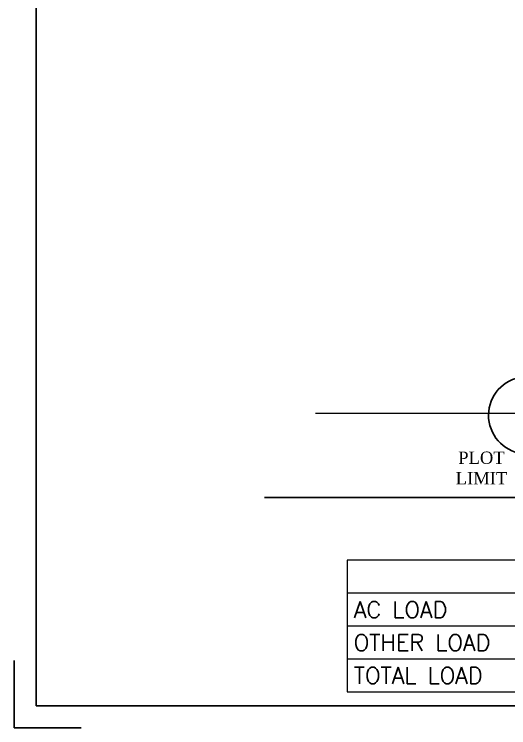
# Model space of a CAD drawing. Header units: millimetres. Extents: x -11627 to -10952, y 10244 to 10588.
# Drawn here: x -11627.37 to -11607.27, y 10439.64 to 10468.62 of the extents above; entities that cross this region are included whole.
import ezdxf

# ---------------------------------------------------------------- set-up
doc = ezdxf.new("R2010")
doc.units = ezdxf.units.MM
doc.layers.get('0').update_dxf_attribs({"lineweight": 5})
doc.layers.add('A-PLOT LIMIT', color=1, linetype='Continuous')
for name, color, linetype, lineweight in [('BORDER A1', 7, 'Continuous', 100), ('DIM IN', 191, 'Continuous', 5), ('HATCH', 8, 'Continuous', 0), ('LINE-3', 21, 'Continuous', 25), ('TEXT', 30, 'Continuous', 9), ('text1', 32, 'Continuous', 9), ('Title Block', 7, 'Continuous', 0)]:
    doc.layers.add(name, color=color, linetype=linetype, lineweight=lineweight)
doc.styles.add('2', font='simplex')
doc.styles.add('SIMPLEX', font='romans.shx', dxfattribs={"width": 0.75})

# ---------------------------------------------------------------- blocks, each defined once
blk = doc.blocks.new('ADM FRAME-A2')
at = {"layer": 'BORDER A1', "lineweight": 25}
blk.add_lwpolyline([(-58.529, 2.457), (-11.557, 2.457), (-11.557, 40.943), (-58.529, 40.943)], close=True, dxfattribs=at)
blk.add_lwpolyline([(-57.297, 1.856), (-59.13, 1.856), (-59.13, 3.689)], dxfattribs=at)
blk = doc.blocks.new('HGTDFH')
at = {"true_color": 0x939598}
h = blk.add_hatch(dxfattribs=at)
h.set_pattern_fill('ANSI32', color=252)
h.paths.add_polyline_path([(1964.649, -695.504), (1964.479, -695.553), (1964.671, -695.679)])
h.paths.add_polyline_path([(1964.312, -694.39), (1964.205, -694.594), (1964.378, -694.554)])
for p, q in [((1964.205, -694.594), (1964.312, -694.39)), ((1964.378, -694.554), (1964.312, -694.39)), ((1964.378, -694.554), (1964.205, -694.594)), ((1964.649, -695.504), (1964.479, -695.553)), ((1964.671, -695.679), (1964.479, -695.553)), ((1964.649, -695.504), (1964.671, -695.679))]:
    blk.add_line(p, q)
blk.add_arc((1964.027, -695.168), 0.707, 71.1606, 320.6759)

msp = doc.modelspace()

# ---------------------------------------------------------------- linework, layer by layer
at = {"layer": 'A-PLOT LIMIT'}
msp.add_line((-11617.197, 10448.991), (-11597.68, 10448.991), dxfattribs=at)
at = {"layer": 'DIM IN'}
msp.add_line((-11606.573, 10452.405), (-11615.132, 10452.405), dxfattribs=at)
at = {"layer": 'HATCH', "ltscale": 0.5}
for p, q in [((-11577.737, 10445.105, 0), (-11613.84, 10445.105, 0)), ((-11577.737, 10443.768, 0), (-11613.84, 10443.768, 0)), ((-11577.737, 10442.431, 0), (-11613.84, 10442.431, 0))]:
    msp.add_line(p, q, dxfattribs=at)
at = {"layer": 'HATCH', "ltscale": 0.5, "elevation": 0}
msp.add_lwpolyline([(-11613.84, 10441.094), (-11577.737, 10441.094), (-11577.737, 10446.442), (-11613.84, 10446.442)], close=True, dxfattribs=at)

# ---------------------------------------------------------------- block references
at = {"layer": 'LINE-3', "xscale": 2.216346742671989, "yscale": 2.216346742671989, "zscale": 2.216346742671989, "rotation": 30.52811739090669}
msp.add_blockref('HGTDFH', (-16138.717, 9568.35), dxfattribs=at)
at = {"layer": 'Title Block', "xscale": 1.485590213708992, "yscale": 1.485590213708992, "zscale": 1.485590213708992}
msp.add_blockref('ADM FRAME-A2', (-11539.528, 10436.884), dxfattribs=at)

# ---------------------------------------------------------------- texts
at = {"layer": 'TEXT', "insert": (-11616.086, 10450.857), "char_height": 0.5, "width": 15.33424, "attachment_point": 1, "style": '2'}
msp.add_mtext('\\pi6.75959;{\\fTimes New Roman|b0|i0|c0|p18;PLOT \\P\\pi6.65865;LIMIT}', dxfattribs=at)
at = {"layer": 'text1', "style": 'SIMPLEX'}
for s, p in [('AC LOAD', (-11613.573, 10444.102, 0)), ('OTHER LOAD', (-11613.573, 10442.765, 0)), ('TOTAL LOAD', (-11613.573, 10441.428, 0))]:
    msp.add_text(s, height=0.6686, dxfattribs=at).set_placement(p)

doc.saveas('drawing.dxf')
